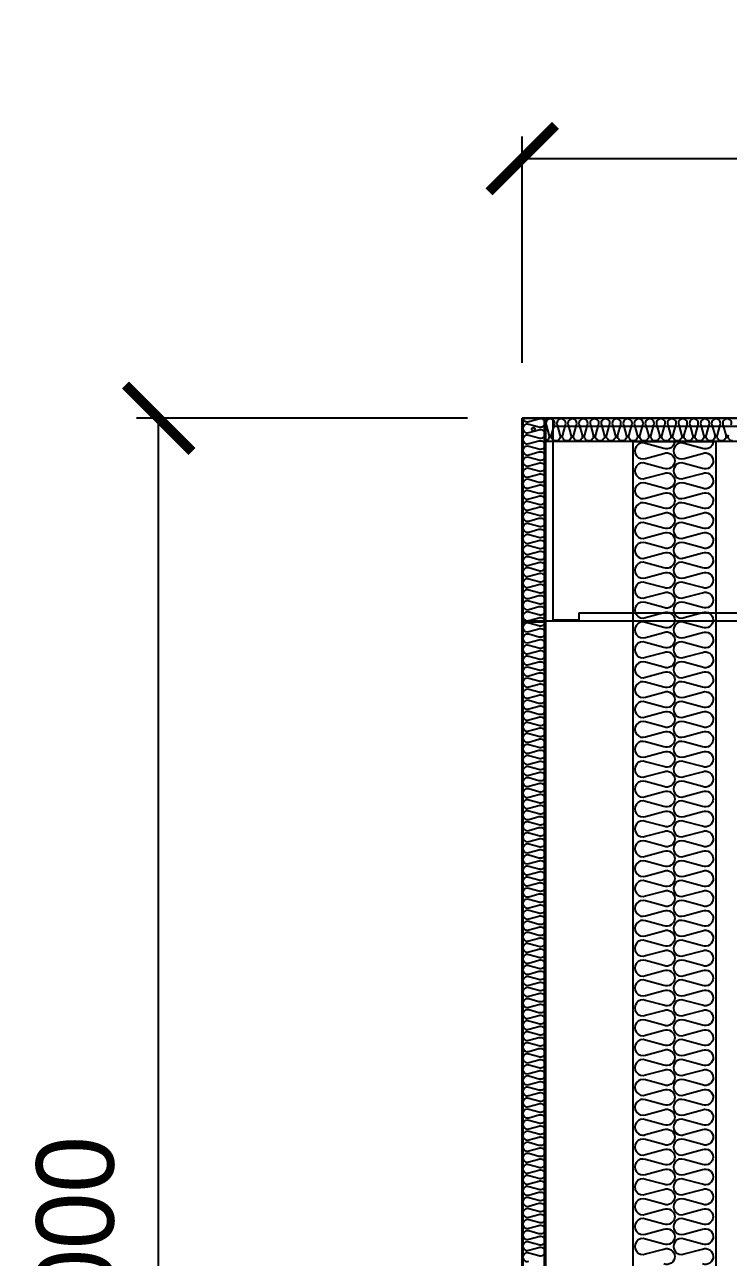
# Model space of a CAD drawing. Header units: millimetres. Extents: x 2784 to 32191, y 2597 to 23392.
# Drawn here: x 6121 to 7391, y 10129 to 12355 of the extents above; entities that cross this region are included whole.
import ezdxf

# ---------------------------------------------------------------- set-up
doc = ezdxf.new("R2010")
doc.units = ezdxf.units.MM
doc.linetypes.add('HIDDEN', pattern=[0.375, 0.25, -0.125])
for name, color, linetype in [('SMS', 220, 'Continuous'), ('냉각탑', 4, 'Continuous'), ('냉각탑_dim', 1, 'Continuous'), ('숨은선', 5, 'HIDDEN')]:
    doc.layers.add(name, color=color, linetype=linetype)
doc.styles.add('HY울릉도L', font='')
doc.styles.get('HY울릉도L').set_extended_font_data('HY울릉도L')
doc.dimstyles.new('성지DIM', dxfattribs={"dimtxt": 3.5, "dimasz": 3, "dimexe": 1, "dimexo": 2.5, "dimgap": 2, "dimtad": 1, "dimdec": 0, "dimzin": 3, "dimdsep": 46, "dimtxsty": 'HY울릉도L', "dimblk": 'ARCHTICK', "dimcen": -2, "dimclrd": 256, "dimclre": 256, "dimclrt": 7, "dimadec": 0, "dimazin": 0, "dimtfac": 1, "dimtdec": 0, "dimtofl": 0, "dimtmove": 0, "dimatfit": 3, "dimfxl": 1, "dimtolj": 1, "dimtzin": 0, "dimlwe": -1, "dimarcsym": 0})

# ---------------------------------------------------------------- blocks, each defined once
blk = doc.blocks.new('_ArchTick')
at = {"color": 0, "linetype": 'ByBlock', "const_width": 0.15}
blk.add_lwpolyline([(-0.5, -0.5), (0.5, 0.5)], dxfattribs=at)
blk = doc.blocks.new('*D250')
at = {"layer": 'Defpoints', "color": 0, "transparency": 16777216}
for p in [(9718.4, 12113.1), (7018.7, 11644.4), (9718.4, 11644.4)]:
    blk.add_point(p, dxfattribs=at)
at = {"layer": '냉각탑_dim', "transparency": 16777216}
for p, q in [((7018.7, 11744.4), (7018.7, 12153.1)), ((9718.4, 11744.4), (9718.4, 12153.1))]:
    blk.add_line(p, q, dxfattribs=at)
at = {"layer": '냉각탑_dim', "lineweight": -2, "transparency": 16777216}
blk.add_line((7018.7, 12113.1), (9718.4, 12113.1), dxfattribs=at)
at = {"layer": '냉각탑_dim', "lineweight": -2, "transparency": 16777216, "xscale": 120, "yscale": 120, "zscale": 120, "rotation": 180}
blk.add_blockref('_ArchTick', (7018.7, 12113.1), dxfattribs=at)
at = {"layer": '냉각탑_dim', "lineweight": -2, "transparency": 16777216, "xscale": 120, "yscale": 120, "zscale": 120}
blk.add_blockref('_ArchTick', (9718.4, 12113.1), dxfattribs=at)
at = {"layer": '냉각탑_dim', "color": 7, "transparency": 16777216, "insert": (8368.5, 12263.1), "char_height": 140, "attachment_point": 5, "style": 'HY울릉도L'}
blk.add_mtext('\\A1;2700', dxfattribs=at)
blk = doc.blocks.new('*D251')
at = {"layer": 'Defpoints', "color": 0, "transparency": 16777216}
for p in [(6362.4, 11644.4), (7019.6, 11644.4), (7019.6, 8644.4)]:
    blk.add_point(p, dxfattribs=at)
at = {"layer": '냉각탑_dim', "transparency": 16777216}
for p, q in [((6919.6, 11644.4), (6322.4, 11644.4)), ((6919.6, 8644.4), (6322.4, 8644.4))]:
    blk.add_line(p, q, dxfattribs=at)
at = {"layer": '냉각탑_dim', "lineweight": -2, "transparency": 16777216}
blk.add_line((6362.4, 8644.4), (6362.4, 11644.4), dxfattribs=at)
at = {"layer": '냉각탑_dim', "lineweight": -2, "transparency": 16777216, "xscale": 120, "yscale": 120, "zscale": 120}
for p, rotation in [((6362.4, 11644.4), 90), ((6362.4, 8644.4), 270)]:
    blk.add_blockref('_ArchTick', p, dxfattribs=dict(at, rotation=rotation))
at = {"layer": '냉각탑_dim', "color": 7, "transparency": 16777216, "insert": (6212.4, 10144.4), "char_height": 140, "attachment_point": 5, "rotation": 90, "style": 'HY울릉도L'}
blk.add_mtext('\\A1;3000', dxfattribs=at)
blk = doc.blocks.new('SP 200RT')
at = {"color": 7}
for p, q in [((-109298.6, -79919.9), (-109298.6, -82797.9)), ((-109148.6, -79919.9), (-109148.6, -82797.9))]:
    blk.add_line(p, q, dxfattribs=at)
blk.add_line((-109298.6, -79919.9), (-109148.6, -79919.9))
at = {"layer": 'SMS', "color": 5}
for points in [[(-109222.8, -79919.9, -0.504262), (-109242.3, -79932.4), (-109275.2, -79923.4, 1.449198), (-109275.2, -79950.3), (-109242.3, -79941.4, -0.524856), (-109222.8, -79954.8, -0.524856), (-109242.3, -79968.3), (-109275.2, -79959.4, 1.449198), (-109275.2, -79986.2), (-109242.3, -79977.3, -0.524856), (-109222.8, -79990.7, -0.524856), (-109242.3, -80004.2), (-109275.2, -79995.3, 1.449198), (-109275.2, -80022.1), (-109242.3, -80013.2, -0.524856), (-109222.8, -80026.7, -0.524856), (-109242.3, -80040.1), (-109275.2, -80031.2, 1.449198), (-109275.2, -80058), (-109242.3, -80049.1, -0.524856), (-109222.8, -80062.6, -0.524856), (-109242.3, -80076), (-109275.2, -80067.1, 1.449198), (-109275.2, -80093.9), (-109242.3, -80085, -0.524856), (-109222.8, -80098.5, -0.524856), (-109242.3, -80111.9), (-109275.2, -80103, 1.449198), (-109275.2, -80129.9), (-109242.3, -80121, -0.524856), (-109222.8, -80134.4, -0.417249), (-109237.3, -80148.7)], [(-109153.2, -79919.9, -0.504262), (-109172.6, -79932.4), (-109205.5, -79923.4, 1.449198), (-109205.5, -79950.3), (-109172.6, -79941.4, -0.524856), (-109153.2, -79954.8, -0.524856), (-109172.6, -79968.3), (-109205.5, -79959.4, 1.449198), (-109205.5, -79986.2), (-109172.6, -79977.3, -0.524856), (-109153.2, -79990.7, -0.524856), (-109172.6, -80004.2), (-109205.5, -79995.3, 1.449198), (-109205.5, -80022.1), (-109172.6, -80013.2, -0.524856), (-109153.2, -80026.7, -0.524856), (-109172.6, -80040.1), (-109205.5, -80031.2, 1.449198), (-109205.5, -80058), (-109172.6, -80049.1, -0.524856), (-109153.2, -80062.6, -0.524856), (-109172.6, -80076), (-109205.5, -80067.1, 1.449198), (-109205.5, -80093.9), (-109172.6, -80085, -0.524856), (-109153.2, -80098.5, -0.524856), (-109172.6, -80111.9), (-109205.5, -80103, 1.449198), (-109205.5, -80129.9), (-109172.6, -80121, -0.524856), (-109153.2, -80134.4, -0.417249), (-109167.7, -80148.7)], [(-109294.2, -80120, 0.446849), (-109275.2, -80129.9), (-109242.3, -80121, -0.524856), (-109222.8, -80134.4, -0.524856), (-109242.3, -80147.8), (-109275.2, -80138.9, 1.449198), (-109275.2, -80165.8), (-109242.3, -80156.9, -0.524856), (-109222.8, -80170.3, -0.524856), (-109242.3, -80183.7), (-109275.2, -80174.8, 1.449198), (-109275.2, -80201.7), (-109242.3, -80192.8, -0.524856), (-109222.8, -80206.2, -0.524856), (-109242.3, -80219.6), (-109275.2, -80210.7, 1.449198), (-109275.2, -80237.6), (-109242.3, -80228.7, -0.524856), (-109222.8, -80242.1, -0.524856), (-109242.3, -80255.5), (-109275.2, -80246.6, 1.449198), (-109275.2, -80273.5), (-109242.3, -80264.6, -0.524856), (-109222.8, -80278, -0.524856), (-109242.3, -80291.5), (-109275.2, -80282.5, 1.449198), (-109275.2, -80309.4), (-109242.3, -80300.5, -0.524856), (-109222.8, -80313.9, -0.524856), (-109242.3, -80327.4), (-109275.2, -80318.5, 1.449198), (-109275.2, -80345.3), (-109242.3, -80336.4, -0.524856), (-109222.8, -80349.8, -0.524856), (-109242.3, -80363.3), (-109275.2, -80354.4, 1.449198), (-109275.2, -80381.2), (-109242.3, -80372.3, -0.524856), (-109222.8, -80385.8, -0.524856), (-109242.3, -80399.2), (-109275.2, -80390.3, 1.449198), (-109275.2, -80417.1), (-109242.3, -80408.2, -0.524856), (-109222.8, -80421.7, -0.524856), (-109242.3, -80435.1), (-109275.2, -80426.2, 1.449198), (-109275.2, -80453), (-109242.3, -80444.1, -0.524856), (-109222.8, -80457.6, -0.524856), (-109242.3, -80471), (-109275.2, -80462.1, 1.449198), (-109275.2, -80489), (-109242.3, -80480.1, -0.524856), (-109222.8, -80493.5, -0.524856), (-109242.3, -80506.9), (-109275.2, -80498, 1.449198), (-109275.2, -80524.9), (-109242.3, -80516, -0.524856), (-109222.8, -80529.4, -0.524856), (-109242.3, -80542.8), (-109275.2, -80533.9, 1.449198), (-109275.2, -80560.8), (-109242.3, -80551.9, -0.524856), (-109222.8, -80565.3, -0.524856), (-109242.3, -80578.7), (-109275.2, -80569.8, 1.449198), (-109275.2, -80596.7), (-109242.3, -80587.8, -0.524856), (-109222.8, -80601.2, -0.524856), (-109242.3, -80614.6), (-109275.2, -80605.7, 1.449198), (-109275.2, -80632.6), (-109242.3, -80623.7, -0.524856), (-109222.8, -80637.1, -0.524856), (-109242.3, -80650.6), (-109275.2, -80641.6, 1.449198), (-109275.2, -80668.5), (-109242.3, -80659.6, -0.524856), (-109222.8, -80673, -0.524856), (-109242.3, -80686.5), (-109275.2, -80677.6, 1.449198), (-109275.2, -80704.4), (-109242.3, -80695.5, -0.524856), (-109222.8, -80708.9, -0.524856), (-109242.3, -80722.4), (-109275.2, -80713.5, 1.449198), (-109275.2, -80740.3), (-109242.3, -80731.4, -0.524856), (-109222.8, -80744.9, -0.524856), (-109242.3, -80758.3), (-109275.2, -80749.4, 1.449198), (-109275.2, -80776.2), (-109242.3, -80767.3, -0.524856), (-109222.8, -80780.8, -0.524856), (-109242.3, -80794.2), (-109275.2, -80785.3, 1.449198), (-109275.2, -80812.1), (-109242.3, -80803.2, -0.524856), (-109222.8, -80816.7, -0.524856), (-109242.3, -80830.1), (-109275.2, -80821.2, 1.449198), (-109275.2, -80848.1), (-109242.3, -80839.2, -0.524856), (-109222.8, -80852.6, -0.524856), (-109242.3, -80866), (-109275.2, -80857.1, 1.449198), (-109275.2, -80884), (-109242.3, -80875.1, -0.524856), (-109222.8, -80888.5, -0.524856), (-109242.3, -80901.9), (-109275.2, -80893, 1.449198), (-109275.2, -80919.9), (-109242.3, -80911, -0.524856), (-109222.8, -80924.4, -0.524856), (-109242.3, -80937.8), (-109275.2, -80928.9, 1.449198), (-109275.2, -80955.8), (-109242.3, -80946.9, -0.524856), (-109222.8, -80960.3, -0.524856), (-109242.3, -80973.7), (-109275.2, -80964.8, 1.449198), (-109275.2, -80991.7), (-109242.3, -80982.8, -0.524856), (-109222.8, -80996.2, -0.524856), (-109242.3, -81009.7), (-109275.2, -81000.7, 1.449198), (-109275.2, -81027.6), (-109242.3, -81018.7, -0.524856), (-109222.8, -81032.1, -0.524856), (-109242.3, -81045.6), (-109275.2, -81036.7, 1.449198), (-109275.2, -81063.5), (-109242.3, -81054.6, -0.524856), (-109222.8, -81068, -0.524856), (-109242.3, -81081.5), (-109275.2, -81072.6, 1.449198), (-109275.2, -81099.4), (-109242.3, -81090.5, -0.524856), (-109222.8, -81104, -0.524856), (-109242.3, -81117.4), (-109275.2, -81108.5, 1.449198), (-109275.2, -81135.3), (-109242.3, -81126.4, -0.524856), (-109222.8, -81139.9, -0.524856), (-109242.3, -81153.3), (-109275.2, -81144.4, 1.449198), (-109275.2, -81171.2), (-109242.3, -81162.3, -0.524856), (-109222.8, -81175.8, -0.417249), (-109237.3, -81190.1)], [(-109224.5, -80120, 0.446849), (-109205.5, -80129.9), (-109172.6, -80121, -0.524856), (-109153.2, -80134.4, -0.524856), (-109172.6, -80147.8), (-109205.5, -80138.9, 1.449198), (-109205.5, -80165.8), (-109172.6, -80156.9, -0.524856), (-109153.2, -80170.3, -0.524856), (-109172.6, -80183.7), (-109205.5, -80174.8, 1.449198), (-109205.5, -80201.7), (-109172.6, -80192.8, -0.524856), (-109153.2, -80206.2, -0.524856), (-109172.6, -80219.6), (-109205.5, -80210.7, 1.449198), (-109205.5, -80237.6), (-109172.6, -80228.7, -0.524856), (-109153.2, -80242.1, -0.524856), (-109172.6, -80255.5), (-109205.5, -80246.6, 1.449198), (-109205.5, -80273.5), (-109172.6, -80264.6, -0.524856), (-109153.2, -80278, -0.524856), (-109172.6, -80291.5), (-109205.5, -80282.5, 1.449198), (-109205.5, -80309.4), (-109172.6, -80300.5, -0.524856), (-109153.2, -80313.9, -0.524856), (-109172.6, -80327.4), (-109205.5, -80318.5, 1.449198), (-109205.5, -80345.3), (-109172.6, -80336.4, -0.524856), (-109153.2, -80349.8, -0.524856), (-109172.6, -80363.3), (-109205.5, -80354.4, 1.449198), (-109205.5, -80381.2), (-109172.6, -80372.3, -0.524856), (-109153.2, -80385.8, -0.524856), (-109172.6, -80399.2), (-109205.5, -80390.3, 1.449198), (-109205.5, -80417.1), (-109172.6, -80408.2, -0.524856), (-109153.2, -80421.7, -0.524856), (-109172.6, -80435.1), (-109205.5, -80426.2, 1.449198), (-109205.5, -80453), (-109172.6, -80444.1, -0.524856), (-109153.2, -80457.6, -0.524856), (-109172.6, -80471), (-109205.5, -80462.1, 1.449198), (-109205.5, -80489), (-109172.6, -80480.1, -0.524856), (-109153.2, -80493.5, -0.524856), (-109172.6, -80506.9), (-109205.5, -80498, 1.449198), (-109205.5, -80524.9), (-109172.6, -80516, -0.524856), (-109153.2, -80529.4, -0.524856), (-109172.6, -80542.8), (-109205.5, -80533.9, 1.449198), (-109205.5, -80560.8), (-109172.6, -80551.9, -0.524856), (-109153.2, -80565.3, -0.524856), (-109172.6, -80578.7), (-109205.5, -80569.8, 1.449198), (-109205.5, -80596.7), (-109172.6, -80587.8, -0.524856), (-109153.2, -80601.2, -0.524856), (-109172.6, -80614.6), (-109205.5, -80605.7, 1.449198), (-109205.5, -80632.6), (-109172.6, -80623.7, -0.524856), (-109153.2, -80637.1, -0.524856), (-109172.6, -80650.6), (-109205.5, -80641.6, 1.449198), (-109205.5, -80668.5), (-109172.6, -80659.6, -0.524856), (-109153.2, -80673, -0.524856), (-109172.6, -80686.5), (-109205.5, -80677.6, 1.449198), (-109205.5, -80704.4), (-109172.6, -80695.5, -0.524856), (-109153.2, -80708.9, -0.524856), (-109172.6, -80722.4), (-109205.5, -80713.5, 1.449198), (-109205.5, -80740.3), (-109172.6, -80731.4, -0.524856), (-109153.2, -80744.9, -0.524856), (-109172.6, -80758.3), (-109205.5, -80749.4, 1.449198), (-109205.5, -80776.2), (-109172.6, -80767.3, -0.524856), (-109153.2, -80780.8, -0.524856), (-109172.6, -80794.2), (-109205.5, -80785.3, 1.449198), (-109205.5, -80812.1), (-109172.6, -80803.2, -0.524856), (-109153.2, -80816.7, -0.524856), (-109172.6, -80830.1), (-109205.5, -80821.2, 1.449198), (-109205.5, -80848.1), (-109172.6, -80839.2, -0.524856), (-109153.2, -80852.6, -0.524856), (-109172.6, -80866), (-109205.5, -80857.1, 1.449198), (-109205.5, -80884), (-109172.6, -80875.1, -0.524856), (-109153.2, -80888.5, -0.524856), (-109172.6, -80901.9), (-109205.5, -80893, 1.449198), (-109205.5, -80919.9), (-109172.6, -80911, -0.524856), (-109153.2, -80924.4, -0.524856), (-109172.6, -80937.8), (-109205.5, -80928.9, 1.449198), (-109205.5, -80955.8), (-109172.6, -80946.9, -0.524856), (-109153.2, -80960.3, -0.524856), (-109172.6, -80973.7), (-109205.5, -80964.8, 1.449198), (-109205.5, -80991.7), (-109172.6, -80982.8, -0.524856), (-109153.2, -80996.2, -0.524856), (-109172.6, -81009.7), (-109205.5, -81000.7, 1.449198), (-109205.5, -81027.6), (-109172.6, -81018.7, -0.524856), (-109153.2, -81032.1, -0.524856), (-109172.6, -81045.6), (-109205.5, -81036.7, 1.449198), (-109205.5, -81063.5), (-109172.6, -81054.6, -0.524856), (-109153.2, -81068, -0.524856), (-109172.6, -81081.5), (-109205.5, -81072.6, 1.449198), (-109205.5, -81099.4), (-109172.6, -81090.5, -0.524856), (-109153.2, -81104, -0.524856), (-109172.6, -81117.4), (-109205.5, -81108.5, 1.449198), (-109205.5, -81135.3), (-109172.6, -81126.4, -0.524856), (-109153.2, -81139.9, -0.524856), (-109172.6, -81153.3), (-109205.5, -81144.4, 1.449198), (-109205.5, -81171.2), (-109172.6, -81162.3, -0.524856), (-109153.2, -81175.8, -0.417249), (-109167.7, -81190.1)], [(-109294.2, -81161.4, 0.446849), (-109275.2, -81171.2), (-109242.3, -81162.3, -0.524856), (-109222.8, -81175.8, -0.524856), (-109242.3, -81189.2), (-109275.2, -81180.3, 1.449198), (-109275.2, -81207.2), (-109242.3, -81198.3, -0.524856), (-109222.8, -81211.7, -0.524856), (-109242.3, -81225.1), (-109275.2, -81216.2, 1.449198), (-109275.2, -81243.1), (-109242.3, -81234.2, -0.524856), (-109222.8, -81247.6, -0.524856), (-109242.3, -81261), (-109275.2, -81252.1, 1.449198), (-109275.2, -81279), (-109242.3, -81270.1, -0.524856), (-109222.8, -81283.5, -0.524856), (-109242.3, -81296.9), (-109275.2, -81288, 1.449198), (-109275.2, -81314.9), (-109242.3, -81306, -0.524856), (-109222.8, -81319.4, -0.524856), (-109242.3, -81332.8), (-109275.2, -81323.9, 1.449198), (-109275.2, -81350.8), (-109242.3, -81341.9, -0.524856), (-109222.8, -81355.3, -0.524856), (-109242.3, -81368.8), (-109275.2, -81359.8, 1.449198), (-109275.2, -81386.7), (-109242.3, -81377.8, -0.524856), (-109222.8, -81391.2, -0.524856), (-109242.3, -81404.7)], [(-109224.5, -81161.4, 0.446849), (-109205.5, -81171.2), (-109172.6, -81162.3, -0.524856), (-109153.2, -81175.8, -0.524856), (-109172.6, -81189.2), (-109205.5, -81180.3, 1.449198), (-109205.5, -81207.2), (-109172.6, -81198.3, -0.524856), (-109153.2, -81211.7, -0.524856), (-109172.6, -81225.1), (-109205.5, -81216.2, 1.449198), (-109205.5, -81243.1), (-109172.6, -81234.2, -0.524856), (-109153.2, -81247.6, -0.524856), (-109172.6, -81261), (-109205.5, -81252.1, 1.449198), (-109205.5, -81279), (-109172.6, -81270.1, -0.524856), (-109153.2, -81283.5, -0.524856), (-109172.6, -81296.9), (-109205.5, -81288, 1.449198), (-109205.5, -81314.9), (-109172.6, -81306, -0.524856), (-109153.2, -81319.4, -0.524856), (-109172.6, -81332.8), (-109205.5, -81323.9, 1.449198), (-109205.5, -81350.8), (-109172.6, -81341.9, -0.524856), (-109153.2, -81355.3, -0.524856), (-109172.6, -81368.8), (-109205.5, -81359.8, 1.449198), (-109205.5, -81386.7), (-109172.6, -81377.8, -0.524856), (-109153.2, -81391.2, -0.524856), (-109172.6, -81404.7)]]:
    blk.add_lwpolyline(points, format="xyb", dxfattribs=at)
blk = doc.blocks.new('3')
for p, q in [((8873.7, 11644.4), (7018.7, 11644.4)), ((7018.7, 11644.4), (7018.7, 8644.4)), ((7019.6, 11644.4), (7019.6, 11278.8)), ((7019.6, 11644.4), (7058.1, 11644.4)), ((7058.1, 11644.4), (7058.1, 11278.8)), ((7059.9, 11644.4), (7059.9, 11278.8)), ((7059.9, 11644.4), (9718.4, 11644.4)), ((7074, 11644.4), (7074, 11278.8)), ((7074, 11630.3), (9718.4, 11630.3)), ((7120.9, 11292.8), (9718.4, 11292.8)), ((7120.9, 11292.8), (7120.9, 11278.8)), ((7019.6, 11278.8), (7058.1, 11278.8)), ((7019.6, 11276.9), (7019.6, 9115)), ((7019.6, 11276.9), (7058.1, 11276.9)), ((7058.1, 11276.9), (7058.1, 9115)), ((7059.9, 11278.8), (9718.4, 11278.8)), ((7074, 11280.6), (7120.9, 11280.6))]:
    blk.add_line(p, q)
at = {"color": 7}
for p, q in [((7018.7, 11644.4), (8873.7, 11644.4)), ((7018.7, 11644.4), (7018.7, 8644.4)), ((7060.7, 11644.4), (7060.7, 8724.4)), ((9676.7, 11602.4), (7060.7, 11602.4))]:
    blk.add_line(p, q, dxfattribs=at)
at = {"ltscale": 500}
blk.add_lwpolyline([(7018.7, 11644.4), (9718.4, 11644.4), (9718.4, 8644.4), (7018.7, 8644.4)], close=True, dxfattribs=at)
blk.add_circle((7038.7, 11624.4), 3)
at = {"layer": 'SMS', "color": 5}
for points in [[(7019.8, 11644.4, 0.468181), (7030.5, 11638.4), (7048.7, 11643.3, -0.524856), (7059.5, 11635.8, -0.524856), (7048.7, 11628.4), (7030.5, 11633.3, 1.449198), (7030.5, 11618.4), (7048.7, 11623.4, -0.524856), (7059.5, 11615.9, -0.524856), (7048.7, 11608.4), (7030.5, 11613.4, 1.449198), (7030.5, 11598.5), (7048.7, 11603.4, -0.524856), (7059.5, 11595.9, -0.524856), (7048.7, 11588.5), (7030.5, 11593.4, 1.449198), (7030.5, 11578.5), (7048.7, 11583.5, -0.524856), (7059.5, 11576, -0.524856), (7048.7, 11568.5), (7030.5, 11573.5, 1.449198), (7030.5, 11558.6), (7048.7, 11563.5, -0.524856), (7059.5, 11556, -0.524856), (7048.7, 11548.6), (7030.5, 11553.5, 1.449198), (7030.5, 11538.6), (7048.7, 11543.6, -0.524856), (7059.5, 11536.1, -0.524856), (7048.7, 11528.6), (7030.5, 11533.6, 1.449198), (7030.5, 11518.7), (7048.7, 11523.6, -0.524856), (7059.5, 11516.1, -0.524856), (7048.7, 11508.7), (7030.5, 11513.6, 1.449198), (7030.5, 11498.7), (7048.7, 11503.7, -0.524856), (7059.5, 11496.2, -0.524856), (7048.7, 11488.7), (7030.5, 11493.7, 1.449198), (7030.5, 11478.8), (7048.7, 11483.7, -0.524856), (7059.5, 11476.2, -0.524856), (7048.7, 11468.8), (7030.5, 11473.7, 1.449198), (7030.5, 11458.8), (7048.7, 11463.8, -0.524856), (7059.5, 11456.3, -0.524856), (7048.7, 11448.8), (7030.5, 11453.8, 1.449198), (7030.5, 11438.9), (7048.7, 11443.8, -0.524856), (7059.5, 11436.3, -0.524856), (7048.7, 11428.9), (7030.5, 11433.8, 1.449198), (7030.5, 11418.9), (7048.7, 11423.9, -0.524856), (7059.5, 11416.4, -0.524856), (7048.7, 11408.9), (7030.5, 11413.9, 1.449198), (7030.5, 11399), (7048.7, 11403.9, -0.524856), (7059.5, 11396.4, -0.524856), (7048.7, 11389), (7030.5, 11393.9, 1.449198), (7030.5, 11379), (7048.7, 11384, -0.524856), (7059.5, 11376.5, -0.524856), (7048.7, 11369), (7030.5, 11374, 1.449198), (7030.5, 11359.1), (7048.7, 11364, -0.524856), (7059.5, 11356.5, -0.524856), (7048.7, 11349.1), (7030.5, 11354, 1.449198), (7030.5, 11339.1), (7048.7, 11344.1, -0.524856), (7059.5, 11336.6, -0.524856), (7048.7, 11329.1), (7030.5, 11334.1, 1.449198), (7030.5, 11319.2), (7048.7, 11324.1, -0.524856), (7059.5, 11316.6, -0.524856), (7048.7, 11309.2), (7030.5, 11314.1, 1.449198), (7030.5, 11299.2), (7048.7, 11304.2, -0.524856), (7059.5, 11296.7, -0.524856), (7048.7, 11289.2), (7030.5, 11294.2, 1.449198), (7030.5, 11279.3), (7048.7, 11284.2, -0.524856), (7059.5, 11276.7, -0.524856), (7048.7, 11269.3), (7030.5, 11274.2, 1.449198), (7030.5, 11259.3), (7048.7, 11264.3, -0.524856), (7059.5, 11256.8, -0.524856), (7048.7, 11249.3), (7030.5, 11254.3, 1.449198), (7030.5, 11239.4), (7048.7, 11244.3, -0.524856), (7059.5, 11236.8, -0.524856), (7048.7, 11229.4), (7030.5, 11234.3, 1.449198), (7030.5, 11219.4), (7048.7, 11224.4, -0.524856), (7059.5, 11216.9, -0.524856), (7048.7, 11209.4), (7030.5, 11214.4, 1.449198), (7030.5, 11199.5), (7048.7, 11204.4, -0.524856), (7059.5, 11196.9, -0.524856), (7048.7, 11189.5), (7030.5, 11194.4, 1.449198), (7030.5, 11179.5), (7048.7, 11184.5, -0.524856), (7059.5, 11177, -0.524856), (7048.7, 11169.5), (7030.5, 11174.5, 1.449198), (7030.5, 11159.6), (7048.7, 11164.5, -0.524856), (7059.5, 11157, -0.524856), (7048.7, 11149.6), (7030.5, 11154.5, 1.449198), (7030.5, 11139.6), (7048.7, 11144.6, -0.524856), (7059.5, 11137.1, -0.524856), (7048.7, 11129.6), (7030.5, 11134.6, 1.449198), (7030.5, 11119.7), (7048.7, 11124.6, -0.524856), (7059.5, 11117.1, -0.524856), (7048.7, 11109.7), (7030.5, 11114.6, 1.449198), (7030.5, 11099.7), (7048.7, 11104.7, -0.524856), (7059.5, 11097.2, -0.524856), (7048.7, 11089.7), (7030.5, 11094.7, 1.449198), (7030.5, 11079.8), (7048.7, 11084.7, -0.524856), (7059.5, 11077.2, -0.417249), (7051.5, 11069.3)], [(7019.8, 11644.4, 0.468181), (7030.5, 11638.4), (7048.7, 11643.3, -0.524856), (7059.5, 11635.8, -0.417249), (7051.5, 11627.9)], [(7167, 11643.2, 0.446849), (7161.5, 11632.6), (7166.5, 11614.3, -0.524856), (7159, 11603.5, -0.524856), (7151.5, 11614.3), (7156.5, 11632.6, 1.449198), (7141.6, 11632.6), (7146.5, 11614.3, -0.524856), (7139, 11603.5, -0.524856), (7131.6, 11614.3), (7136.5, 11632.6, 1.449198), (7121.6, 11632.6), (7126.6, 11614.3, -0.524856), (7119.1, 11603.5, -0.524856), (7111.6, 11614.3), (7116.6, 11632.6, 1.449198), (7101.7, 11632.6), (7106.6, 11614.3, -0.524856), (7099.1, 11603.5, -0.524856), (7091.7, 11614.3), (7096.6, 11632.6, 1.449198), (7081.7, 11632.6), (7086.7, 11614.3, -0.524856), (7079.2, 11603.5, -0.524856), (7071.7, 11614.3), (7076.7, 11632.6, 1.449198), (7061.8, 11632.6), (7066.7, 11614.3, -0.468559), (7060.7, 11603.6, -0.468559)], [(7398.4, 11603.5, -0.524856), (7390.9, 11614.3)], [(7395.9, 11632.6, 1.449198), (7381, 11632.6), (7385.9, 11614.3, -0.524856), (7378.4, 11603.5, -0.524856), (7371, 11614.3), (7375.9, 11632.6, 1.449198), (7361, 11632.6), (7366, 11614.3, -0.524856), (7358.5, 11603.5, -0.524856), (7351, 11614.3), (7356, 11632.6, 1.449198), (7341.1, 11632.6), (7346, 11614.3, -0.524856), (7338.5, 11603.5, -0.524856), (7331.1, 11614.3), (7336, 11632.6, 1.449198), (7321.1, 11632.6), (7326.1, 11614.3, -0.524856), (7318.6, 11603.5, -0.524856), (7311.1, 11614.3), (7316.1, 11632.6, 1.449198), (7301.2, 11632.6), (7306.1, 11614.3, -0.524856), (7298.6, 11603.5, -0.524856), (7291.2, 11614.3), (7296.1, 11632.6, 1.449198), (7281.2, 11632.6), (7286.2, 11614.3, -0.524856), (7278.7, 11603.5, -0.524856), (7271.2, 11614.3), (7276.2, 11632.6, 1.449198), (7261.3, 11632.6), (7266.2, 11614.3, -0.524856), (7258.7, 11603.5, -0.524856), (7251.3, 11614.3), (7256.2, 11632.6, 1.449198), (7241.3, 11632.6), (7246.3, 11614.3, -0.524856), (7238.8, 11603.5, -0.524856), (7231.3, 11614.3), (7236.3, 11632.6, 1.449198), (7221.4, 11632.6), (7226.3, 11614.3, -0.524856), (7218.8, 11603.5, -0.524856), (7211.4, 11614.3), (7216.3, 11632.6, 1.449198), (7201.4, 11632.6), (7206.4, 11614.3, -0.524856), (7198.9, 11603.5, -0.524856), (7191.4, 11614.3), (7196.4, 11632.6, 1.449198), (7181.5, 11632.6), (7186.4, 11614.3, -0.524856), (7178.9, 11603.5, -0.524856), (7171.5, 11614.3), (7176.4, 11632.6, 1.449198), (7161.5, 11632.6), (7166.5, 11614.3, -0.524856), (7159, 11603.5, -0.417249), (7151, 11611.6)], [(7019.9, 11085.2, 0.446849), (7030.5, 11079.8), (7048.7, 11084.7, -0.524856), (7059.5, 11077.2, -0.524856), (7048.7, 11069.8), (7030.5, 11074.7, 1.449198), (7030.5, 11059.8), (7048.7, 11064.8, -0.524856), (7059.5, 11057.3, -0.524856), (7048.7, 11049.8), (7030.5, 11054.8, 1.449198), (7030.5, 11039.9), (7048.7, 11044.8, -0.524856), (7059.5, 11037.3, -0.524856), (7048.7, 11029.9), (7030.5, 11034.8, 1.449198), (7030.5, 11019.9), (7048.7, 11024.9, -0.524856), (7059.5, 11017.4, -0.524856), (7048.7, 11009.9), (7030.5, 11014.9, 1.449198), (7030.5, 11000), (7048.7, 11004.9, -0.524856), (7059.5, 10997.4, -0.524856), (7048.7, 10990), (7030.5, 10994.9, 1.449198), (7030.5, 10980), (7048.7, 10985, -0.524856), (7059.5, 10977.5, -0.524856), (7048.7, 10970), (7030.5, 10975, 1.449198), (7030.5, 10960.1), (7048.7, 10965, -0.524856), (7059.5, 10957.5, -0.524856), (7048.7, 10950.1), (7030.5, 10955, 1.449198), (7030.5, 10940.1), (7048.7, 10945.1, -0.524856), (7059.5, 10937.6, -0.524856), (7048.7, 10930.1), (7030.5, 10935.1, 1.449198), (7030.5, 10920.2), (7048.7, 10925.1, -0.524856), (7059.5, 10917.6, -0.524856), (7048.7, 10910.2), (7030.5, 10915.1, 1.449198), (7030.5, 10900.2), (7048.7, 10905.2, -0.524856), (7059.5, 10897.7, -0.524856), (7048.7, 10890.2), (7030.5, 10895.2, 1.449198), (7030.5, 10880.3), (7048.7, 10885.2, -0.524856), (7059.5, 10877.7, -0.524856), (7048.7, 10870.3), (7030.5, 10875.2, 1.449198), (7030.5, 10860.3), (7048.7, 10865.3, -0.524856), (7059.5, 10857.8, -0.524856), (7048.7, 10850.3), (7030.5, 10855.3, 1.449198), (7030.5, 10840.4), (7048.7, 10845.3, -0.524856), (7059.5, 10837.8, -0.524856), (7048.7, 10830.4), (7030.5, 10835.3, 1.449198), (7030.5, 10820.4), (7048.7, 10825.4, -0.524856), (7059.5, 10817.9, -0.524856), (7048.7, 10810.4), (7030.5, 10815.4, 1.449198), (7030.5, 10800.5), (7048.7, 10805.4, -0.524856), (7059.5, 10797.9, -0.524856), (7048.7, 10790.5), (7030.5, 10795.4, 1.449198), (7030.5, 10780.5), (7048.7, 10785.5, -0.524856), (7059.5, 10778, -0.524856), (7048.7, 10770.5), (7030.5, 10775.5, 1.449198), (7030.5, 10760.6), (7048.7, 10765.5, -0.524856), (7059.5, 10758, -0.524856), (7048.7, 10750.6), (7030.5, 10755.5, 1.449198), (7030.5, 10740.6), (7048.7, 10745.6, -0.524856), (7059.5, 10738.1, -0.524856), (7048.7, 10730.6), (7030.5, 10735.6, 1.449198), (7030.5, 10720.7), (7048.7, 10725.6, -0.524856), (7059.5, 10718.1, -0.524856), (7048.7, 10710.7), (7030.5, 10715.6, 1.449198), (7030.5, 10700.7), (7048.7, 10705.7, -0.524856), (7059.5, 10698.2, -0.524856), (7048.7, 10690.7), (7030.5, 10695.7, 1.449198), (7030.5, 10680.8), (7048.7, 10685.7, -0.524856), (7059.5, 10678.2, -0.524856), (7048.7, 10670.8), (7030.5, 10675.7, 1.449198), (7030.5, 10660.8), (7048.7, 10665.8, -0.524856), (7059.5, 10658.3, -0.524856), (7048.7, 10650.8), (7030.5, 10655.8, 1.449198), (7030.5, 10640.9), (7048.7, 10645.8, -0.524856), (7059.5, 10638.3, -0.524856), (7048.7, 10630.9), (7030.5, 10635.8, 1.449198), (7030.5, 10620.9), (7048.7, 10625.9, -0.524856), (7059.5, 10618.4, -0.524856), (7048.7, 10610.9), (7030.5, 10615.9, 1.449198), (7030.5, 10601), (7048.7, 10605.9, -0.524856), (7059.5, 10598.4, -0.524856), (7048.7, 10591), (7030.5, 10595.9, 1.449198), (7030.5, 10581), (7048.7, 10586, -0.524856), (7059.5, 10578.5, -0.524856), (7048.7, 10571), (7030.5, 10576, 1.449198), (7030.5, 10561.1), (7048.7, 10566, -0.524856), (7059.5, 10558.5, -0.524856), (7048.7, 10551.1), (7030.5, 10556, 1.449198), (7030.5, 10541.1), (7048.7, 10546.1, -0.524856), (7059.5, 10538.6, -0.524856), (7048.7, 10531.1), (7030.5, 10536.1, 1.449198), (7030.5, 10521.2), (7048.7, 10526.1, -0.524856), (7059.5, 10518.6, -0.524856), (7048.7, 10511.2), (7030.5, 10516.1, 1.449198), (7030.5, 10501.2), (7048.7, 10506.2, -0.524856), (7059.5, 10498.7, -0.417249), (7051.5, 10490.7)], [(7019.9, 10506.7, 0.446849), (7030.5, 10501.2), (7048.7, 10506.2, -0.524856), (7059.5, 10498.7, -0.524856), (7048.7, 10491.2), (7030.5, 10496.2, 1.449198), (7030.5, 10481.3), (7048.7, 10486.2, -0.524856), (7059.5, 10478.7, -0.524856), (7048.7, 10471.3), (7030.5, 10476.2, 1.449198), (7030.5, 10461.3), (7048.7, 10466.3, -0.524856), (7059.5, 10458.8, -0.524856), (7048.7, 10451.3), (7030.5, 10456.3, 1.449198), (7030.5, 10441.4), (7048.7, 10446.3, -0.524856), (7059.5, 10438.8, -0.524856), (7048.7, 10431.4), (7030.5, 10436.3, 1.449198), (7030.5, 10421.4), (7048.7, 10426.4, -0.524856), (7059.5, 10418.9, -0.524856), (7048.7, 10411.4), (7030.5, 10416.4, 1.449198), (7030.5, 10401.5), (7048.7, 10406.4, -0.524856), (7059.5, 10398.9, -0.524856), (7048.7, 10391.5), (7030.5, 10396.4, 1.449198), (7030.5, 10381.5), (7048.7, 10386.5, -0.524856), (7059.5, 10379, -0.524856), (7048.7, 10371.5), (7030.5, 10376.5, 1.449198), (7030.5, 10361.6), (7048.7, 10366.5, -0.524856), (7059.5, 10359, -0.524856), (7048.7, 10351.6), (7030.5, 10356.5, 1.449198), (7030.5, 10341.6), (7048.7, 10346.6, -0.524856), (7059.5, 10339.1, -0.524856), (7048.7, 10331.6), (7030.5, 10336.6, 1.449198), (7030.5, 10321.7), (7048.7, 10326.6, -0.524856), (7059.5, 10319.1, -0.524856), (7048.7, 10311.7), (7030.5, 10316.6, 1.449198), (7030.5, 10301.7), (7048.7, 10306.7, -0.524856), (7059.5, 10299.2, -0.524856), (7048.7, 10291.7), (7030.5, 10296.7, 1.449198), (7030.5, 10281.8), (7048.7, 10286.7, -0.524856), (7059.5, 10279.2, -0.524856), (7048.7, 10271.8), (7030.5, 10276.7, 1.449198), (7030.5, 10261.8), (7048.7, 10266.8, -0.524856), (7059.5, 10259.3, -0.524856), (7048.7, 10251.8), (7030.5, 10256.8, 1.449198), (7030.5, 10241.9), (7048.7, 10246.8, -0.524856), (7059.5, 10239.3, -0.524856), (7048.7, 10231.9), (7030.5, 10236.8, 1.449198), (7030.5, 10221.9), (7048.7, 10226.9, -0.524856), (7059.5, 10219.4, -0.524856), (7048.7, 10211.9), (7030.5, 10216.9, 1.449198), (7030.5, 10202), (7048.7, 10206.9, -0.524856), (7059.5, 10199.4, -0.524856), (7048.7, 10192), (7030.5, 10196.9, 1.449198), (7030.5, 10182), (7048.7, 10187, -0.524856), (7059.5, 10179.5, -0.524856), (7048.7, 10172), (7030.5, 10177, 1.449198), (7030.5, 10162.1), (7048.7, 10167, -0.524856), (7059.5, 10159.5, -0.524856), (7048.7, 10152.1), (7030.5, 10157, 1.449198), (7030.5, 10142.1), (7048.7, 10147.1, -0.524856), (7059.5, 10139.6, -0.524856), (7048.7, 10132.1), (7030.5, 10137.1, 1.449198), (7030.5, 10122.2)]]:
    blk.add_lwpolyline(points, format="xyb", dxfattribs=at)
at = {"layer": '냉각탑', "color": 6, "linetype": 'HIDDEN'}
blk.add_line((7019.6, 8644.4), (7019.6, 11644.4), dxfattribs=at)
at = {"layer": '냉각탑', "ltscale": 30}
blk.add_line((7019.6, 8644.4), (7019.6, 11644.4), dxfattribs=at)
at = {"layer": '숨은선', "ltscale": 4}
blk.add_lwpolyline([(7098.8, 11604.4, -0.005236), (7098.6, 11604.4, -0.005236)], format="xyb", dxfattribs=at)
blk.add_blockref('SP 200RT', (116516.6, 91522.2))

msp = doc.modelspace()

# ---------------------------------------------------------------- block references
msp.add_blockref('3', (0, 0))

# ---------------------------------------------------------------- dimensions: what is measured, and where the dimension line sits
at = {"layer": '냉각탑_dim'}
dim = msp.add_linear_dim(base=(9718.4, 12113.1), p1=(7018.7, 11644.4), p2=(9718.4, 11644.4), dimstyle='성지DIM', override={"dimscale": 40}, dxfattribs=at)
dim.commit()
dim.dimension.update_dxf_attribs({"geometry": '*D250', "text_midpoint": (8368.5, 12263.1)})
dim = msp.add_linear_dim(base=(6362.4, 11644.4), p1=(7019.6, 8644.4), p2=(7019.6, 11644.4), angle=90, dimstyle='성지DIM', override={"dimscale": 40}, dxfattribs=at)
dim.commit()
dim.dimension.update_dxf_attribs({"geometry": '*D251', "text_midpoint": (6212.4, 10144.4)})

doc.saveas('drawing.dxf')
